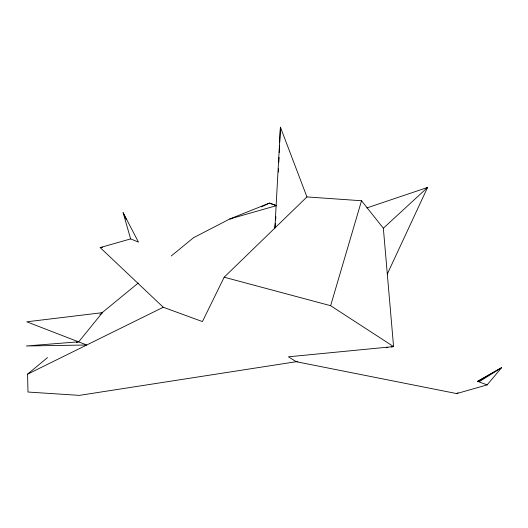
<?xml version="1.0" encoding="UTF-8"?>
<svg xmlns="http://www.w3.org/2000/svg" width="528" height="528" viewBox="0 0 528 528"><rect width="100%" height="100%" fill="white"/><g stroke="black" fill="none" stroke-linecap="round" stroke-linejoin="round"><path stroke-width="0.79" d="M278.388 172.069L278.54 168.802M278.83 162.274L279.055 157.377M279.279 152.486L279.569 145.959M279.721 142.692L280.421 127.189L306.94 196.937L361.528 200.746L383.354 228.235L393.578 346.592L391.149 346.969M275.332 223.186L274.91 228.004L280.421 127.189L280.738 129.644M275.609 219.971L275.893 216.764M487.12 384.899L477.517 381.302L501.6 367.686L487.12 384.899L456.667 393.584L296.228 361.706L288.433 356.803L393.578 346.592L330.627 305.699L361.528 200.746M387.308 274.039L427.574 187.46L366.841 207.92M306.94 196.937L224.169 277.213L202.422 321.578L163.264 307.25L100.181 247.592L130.634 238.907L138.468 242.114L123.11 212.678L130.634 238.907M102.373 312.668L78.738 341.794L26.4 345.979L86.724 345.002L26.756 321.809L102.373 312.668L99.838 314.747M383.354 228.235L427.574 187.46L426.215 188.364M297.851 361.456L79.345 395.373L27.984 392.04L27.581 374.167L47.546 357.568M101.983 312.787L138.211 283.074M171.263 255.968L193.505 237.719L229.885 218.922L269.452 203.095L276.421 205.517M479.285 381.691L501.6 367.686L477.352 381.665M456.667 393.584L458.053 392.766M27.581 374.167L163.264 307.25M261.307 206.857L269.452 203.095L276.362 205.748M76.369 342.481L77.946 342.025M276.091 205.742L229.885 218.922L232.333 218.592M100.181 247.592L102.617 247.203M386.278 347.728L387.902 347.477M224.169 277.213L330.627 305.699M123.11 212.678L126.245 219.377"/></g></svg>
